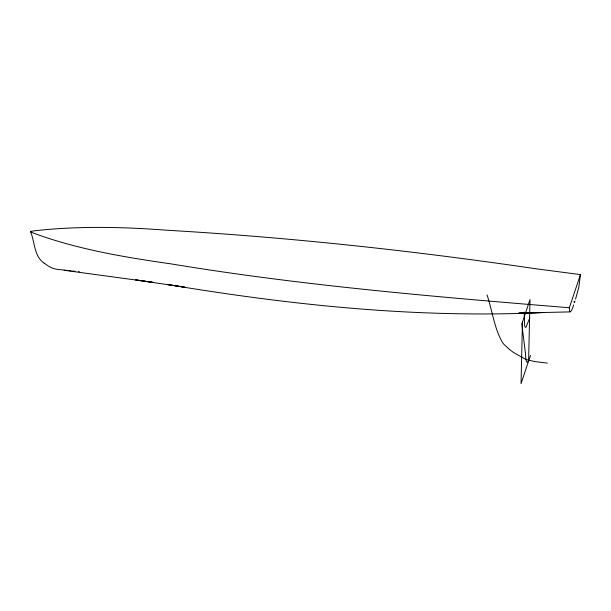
<?xml version="1.0" encoding="UTF-8"?>
<svg xmlns="http://www.w3.org/2000/svg" width="611" height="611" viewBox="0 0 611 611"><rect width="100%" height="100%" fill="white"/><g stroke="black" fill="none" stroke-linecap="round" stroke-linejoin="round"><path stroke-width="0.92" d="M524.185 312.099L524.658 325.487A20.224 2.772 -83.8 0 0 525.384 327.313L525.46 327.366A18.445 2.528 -83.8 0 0 526.01 327.213L529.821 317.712M30.703 231.454A9.776 5.163 1.3 0 1 33.116 231.05L33.513 230.935A51.377 27.151 1.3 0 1 34.964 230.744C78.918 225.841 123.292 226.895 167.322 230.263C290.767 237.404 413.762 250.823 536.084 268.794L580.45 274.599L578.8 287.338L575.562 299.138M44.107 263.15C33.91 256.223 34.858 241.834 30.55 231.6L30.726 231.485M574.386 302.666L574.928 301.047M573.607 304.942C572.82 308.372 569.368 316.513 569.345 307.753L580.45 274.599M530.501 355.396C527.316 366.317 525.842 362.812 525.575 354.785A90.924 12.472 -83.8 0 0 525.315 352.226L521.748 323.227M573.775 301.91L574.653 301.857M570.292 311.9L518.785 313.046L544.439 312.496C418.153 318.514 292.043 305.271 167.613 284.535L185.133 287.269L135.711 279.899L152.872 282.343L64.193 270.283M74.901 271.238L72.671 271.009M78.62 271.62L79.369 271.696M71.181 270.856L58.312 269.459A21.927 18.376 18.5 0 1 51.912 267.931A33.605 28.152 18.5 0 1 44.168 263.097M547.364 363.11L535.358 361.651L528.057 360.062A30.038 25.166 18.5 0 1 524.811 358.894L513.301 352.295A81.943 68.653 18.5 0 1 508.871 348.942L504.09 344.528A23.653 19.819 18.5 0 1 502.441 342.42C494.123 327.878 492.306 310.617 487.051 294.899M569.345 307.753C436.414 296.885 303.362 285.78 171.668 263.983C125.148 257.292 78.376 249.609 34.094 233.333A51.377 27.151 1.3 0 1 32.872 232.844L32.528 232.699A9.776 5.163 1.3 0 1 30.596 231.768M522.436 322.18L521.046 383.639L528.607 361.055L529.997 299.604L522.436 322.18"/></g></svg>
